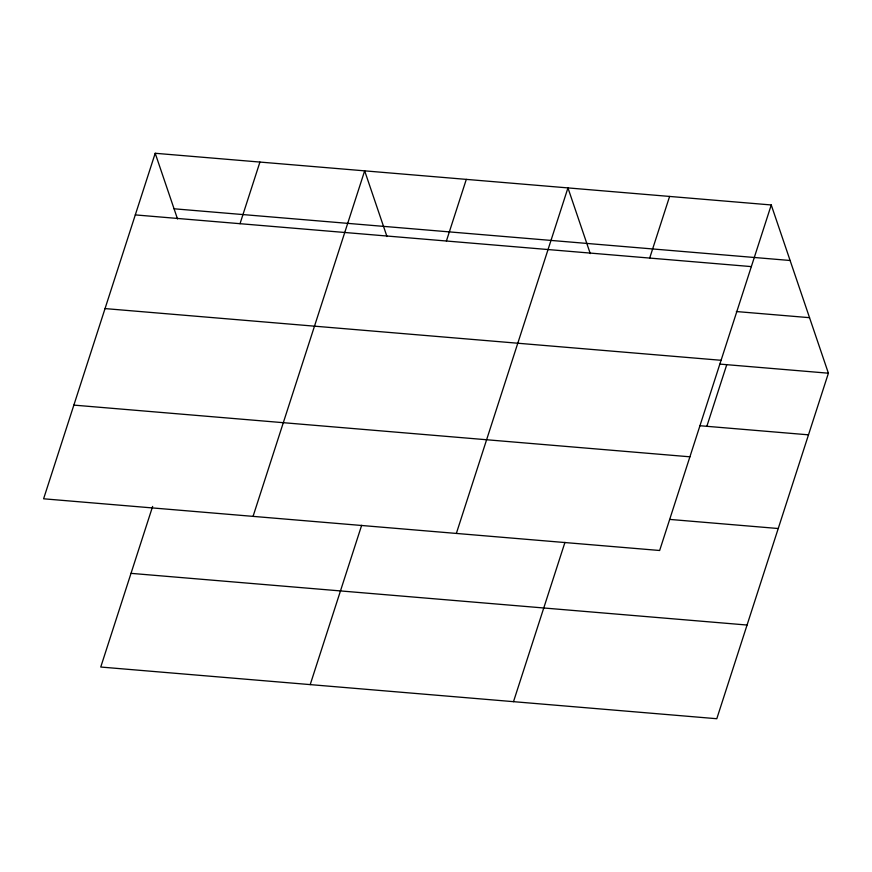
<?xml version="1.0" encoding="UTF-8"?>
<svg xmlns="http://www.w3.org/2000/svg" width="872" height="872" viewBox="0 0 872 872"><rect width="100%" height="100%" fill="white"/><g stroke="black" fill="none" stroke-linecap="round" stroke-linejoin="round"><path stroke-width="1.31" d="M155.205 153.276L43.6 498.795L659.646 550.494L771.251 204.964L155.205 153.276L177.517 218.959M240.018 223.701L259.932 162.061M152.633 506.425L100.749 667.036L716.795 718.724L828.4 373.205L771.251 204.964M253.054 516.377L364.66 170.847L386.972 236.53M446.399 241.01L466.302 179.381M310.214 684.607L361.662 525.293M456.35 533.435L567.955 187.905L590.268 253.599M649.694 258.068L669.598 196.44M513.499 701.666L564.958 542.351M706.843 426.31L726.758 364.67M174.062 208.79L790.108 260.488M135.291 214.904L751.337 266.603M736.35 311.544L809.543 317.68M105.032 308.59L721.079 360.289M719.978 364.104L828.4 373.205M700.063 425.743L808.497 434.834M73.858 405.109L689.905 456.808M669.805 519.418L778.238 528.519M131.007 573.351L747.053 625.039"/></g></svg>
